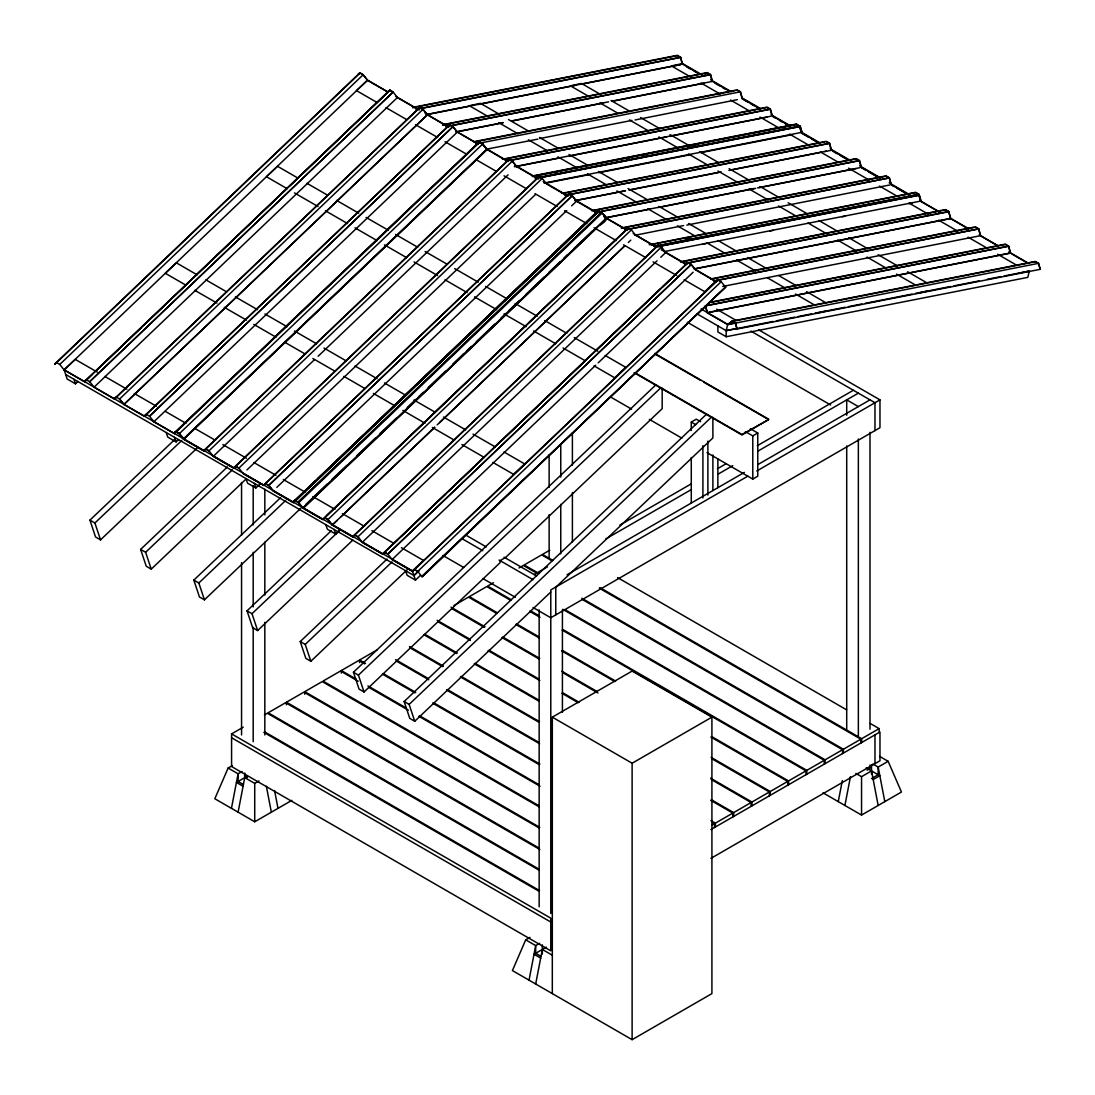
<?xml version="1.0" encoding="UTF-8"?>
<svg xmlns="http://www.w3.org/2000/svg" width="1095" height="1095" viewBox="0 0 1095 1095"><rect width="100%" height="100%" fill="white"/><g stroke="black" fill="none" stroke-linecap="round" stroke-linejoin="round"><path stroke-width="1.5" d="M231.442 808.343L238.094 773.795L242.091 771.496M238.094 812.189L244.746 777.628L244.746 773.029M529.036 980.162L535.688 945.601L539.684 943.301M535.688 983.994L542.34 949.447L552.318 955.21M838.264 801.636L842.329 780.571M844.916 805.468L850.459 776.67M1004.238 275.954L1029.355 271.012L1027.794 277.377L726.19 336.74L726.19 330.676L727.696 324.325L732.09 321.109L1035.254 261.431L1038.58 263.347L1040.25 269.315L1038.416 263.553L1035.295 261.746L732.117 321.424L727.723 324.64L707.247 312.814L705.317 305.957L1008.495 246.279L1010.411 253.15L708.917 312.486M232.4 765.569L228.13 768.033L214.825 798.748L254.724 821.784L291.859 800.349M529.994 937.375L525.709 939.852L512.419 970.567L632.116 1039.675L711.914 993.603L711.914 717.157L632.116 671.084L552.318 717.157L552.318 993.603M56.598 362.691L54.75 364.005L359.858 72.804L363.184 74.72L367.564 80.168L388.013 92.131L389.943 90.337L393.064 92.131L89.639 381.772L86.354 379.719L84.424 381.525L389.779 90.077L393.105 92.007L397.458 97.578L417.934 109.404L419.864 107.611L422.998 109.418L427.42 114.729L447.855 126.691L449.799 124.885L452.919 126.691L457.34 132.002L477.79 143.965L479.719 142.158L174.365 433.606L153.875 421.78L149.522 416.196L146.21 414.266L144.266 416.073L449.634 124.638L452.96 126.555L457.299 132.139L153.875 421.78M54.955 364.224L360.022 73.05L363.143 74.857L367.523 80.305L388.219 92.103M54.75 364.005L56.434 362.445L59.719 364.498L363.184 74.72M59.746 364.361L64.099 369.946L367.564 80.168L356.45 90.598L377.118 102.519M97.387 372.163L75.24 359.393L64.14 369.809L67.178 379.034L75.487 383.825L77.964 381.471M64.099 369.946L84.589 381.772L91.98 374.709M95.689 371.178L141.323 327.61M143.787 325.256L189.421 281.689M193.131 278.157L238.765 234.59M241.228 232.236L257.27 216.933M259.734 214.579L286.863 188.682M289.34 186.328L388.013 92.131M389.943 90.337L84.589 381.772M393.105 92.007L89.68 381.635L94.033 387.219L114.51 399.045L116.44 397.239M94.033 387.219L397.485 97.455M419.7 107.365L114.345 398.799L116.275 396.992L119.574 399.045L123.995 404.37L427.42 114.729L422.998 109.418L419.7 107.365L417.77 109.158M114.51 399.045L419.864 107.611M423.026 109.281L119.574 399.045L123.954 404.493L144.43 416.319L146.374 414.526M123.954 404.493L427.378 114.865M144.43 416.319L449.799 124.885M183.946 438.821L487.371 149.194L184.001 439.013L179.457 433.469L176.131 431.553L173.995 433.141L479.104 141.939L482.84 143.965L487.001 149.125M174.201 433.346L479.555 141.912L482.881 143.828L179.416 433.606M166.207 432.525L167.754 437.097L176.076 441.901L178.54 439.533M183.577 438.766L487.029 149.002M173.995 433.141L175.665 431.581L178.991 433.497L183.344 439.081L203.67 450.661L509.024 159.213L512.351 161.143L516.73 166.591L537.18 178.54L539.11 176.747L542.244 178.553M175.83 431.827L178.964 433.634L183.385 438.944L203.834 450.907L509.189 159.459L512.309 161.266L516.703 166.714M512.351 161.143L208.885 450.907L205.764 449.101M205.6 448.854L208.926 450.77L213.265 456.355L314.443 359.68M318.111 356.272L508.094 174.83M213.306 456.218L233.591 467.935L538.945 176.5L542.271 178.417L546.624 184.001L567.1 195.827L569.044 194.02L572.165 195.827L576.545 201.275L597.035 213.101M213.265 456.355L233.755 468.181L539.11 176.747M542.271 178.417L238.806 468.181L235.685 466.374M246.936 469.96L535.551 194.458M246.005 478.597L247.552 483.169L255.874 487.973L259.583 484.428M243.227 473.505L263.512 485.208L568.88 193.774L572.192 195.69L576.586 201.138L571.645 205.846M235.521 466.128L238.847 468.044L243.2 473.629L263.676 485.455L569.044 194.02M572.192 195.69L268.768 485.331L265.606 483.661M572.165 195.827L268.74 485.455L265.442 483.401M276.816 487.371L566.717 210.555M606.247 218.261L602.086 213.101L598.281 210.911L293.214 502.071L598.116 210.651C607.041 216.468 610.545 218.699 599.28 225.584M293.214 502.071L315.415 480.869M317.892 478.515L363.526 434.961M367.222 431.43L412.856 387.863M416.565 384.331L460.968 341.941M464.663 338.41L510.297 294.856M512.775 292.502L558.409 248.935M560.873 246.58L578.146 230.101M580.61 227.733L598.281 210.911M294.678 501.305L303.301 493.065M308.242 488.356L313.17 483.648M319.343 477.762L332.907 464.814M340.312 457.751L352.645 445.966M357.586 441.258L362.513 436.549M367.441 431.841L371.15 428.309M373.614 425.955L381.019 418.892M389.642 410.652L394.583 405.944M398.279 402.412L400.743 400.058M406.916 394.173L410.611 390.641M416.784 384.742L420.48 381.211M422.957 378.856L430.349 371.794M438.986 363.554L450.086 352.96M455.027 348.251L459.955 343.543M464.882 338.834L469.823 334.126M472.287 331.771L478.46 325.886M488.329 316.455L495.72 309.392M504.357 301.152L508.053 297.621M512.994 292.912L517.921 288.204M521.631 284.673L527.79 278.787M537.659 269.37L547.527 259.939M553.7 254.054L557.396 250.522M561.092 246.991L567.265 241.105M570.96 237.574L577.133 231.688M598.801 211.048L293.446 502.482L273.161 490.779L268.768 485.331L273.12 490.916L293.611 502.728L598.965 211.294M601.442 212.581L298.018 502.208L302.371 507.793L322.847 519.619L628.215 228.184L631.336 229.991M297.977 502.345L601.415 212.704M602.127 212.964L298.661 502.742L294.856 500.538M306.107 504.124L327.077 484.113M332.004 479.405L346.773 465.402M356.669 455.862L375.174 438.192M380.116 433.483L396.116 418.317M407.244 407.586L415.881 399.346M418.317 397.115L423.286 392.284M428.213 387.562L445.446 371.219M452.878 364.019L463.979 353.425M466.415 351.208L471.384 346.362M476.284 341.791L494.789 324.12M500.99 318.097L505.917 313.389M508.381 311.035L519.495 300.441M525.614 294.692L544.119 277.021M549.088 272.19L560.188 261.596M563.857 258.187L567.593 254.519M573.725 248.77L592.231 231.113M606.274 218.138L302.822 507.902L298.702 502.605L294.692 500.292L293.022 501.852M606.616 218.329L303.247 508.148M304.478 506.971L596.802 227.938M326.392 515.841L423.833 422.821M427.529 419.289L524.97 326.283M528.666 322.751L616.239 239.162M302.398 507.656L322.683 519.372L628.051 227.938L631.363 229.854L635.716 235.439M324.777 517.812L327.911 519.619L631.363 229.854M324.613 517.565L327.939 519.495L332.332 524.943L434.701 427.214M437.165 424.86L624.656 245.896M327.911 519.619L332.291 525.066L337.233 520.358M340.928 516.826L434.674 427.351M439.601 422.643L624.615 246.033M628.325 242.501L630.788 240.147M325.804 524.669L327.364 529.241L335.672 534.045L339.382 530.5M332.332 524.943L352.617 536.646L657.972 245.212L661.298 247.128L665.678 252.575L686.127 264.538L688.057 262.732L691.191 264.538L695.571 269.986M332.291 525.066L352.782 536.892L658.136 245.458L661.257 247.265L665.65 252.712M354.712 535.099L357.832 536.906L661.298 247.128M357.832 536.906L362.226 542.353L657.041 260.815M660.75 257.284L665.678 252.575M354.547 534.853L357.873 536.769L362.253 542.217L382.538 553.919L687.893 262.485L691.219 264.401L695.599 269.863L716.048 281.812L717.991 280.019L721.112 281.812M393.803 543.572L397.499 540.04M401.208 536.509L445.61 494.132M449.306 490.601L483.839 457.628M498.649 443.502L544.283 399.935M546.747 397.581L584.99 361.09M596.091 350.482L660.23 289.258M662.694 286.904L675.026 275.132M362.226 542.353L382.702 554.179L688.057 262.732M384.468 552.126L387.794 554.043L691.219 264.401M691.191 264.538L387.753 554.179L384.632 552.373M595.694 365.224L392.174 559.49L412.459 571.207L414.389 569.4L417.715 571.316L421.835 576.613L725.629 287.041L421.876 576.49M598.157 362.869L693.135 272.217M412.459 571.207L717.827 279.759L721.14 281.689L725.698 287.232M387.794 554.043L392.147 559.627L412.623 571.453L717.991 280.019M721.14 281.689L417.688 571.453L414.553 569.646L412.623 571.453M420.425 575.395L415.47 580.117L413.924 575.532L418.851 570.823M725.629 287.041L422.273 576.86M196.99 448.183L100.535 539.862L95.539 536.974L89.927 520.125L174.228 440.012M100.535 539.862L94.909 522.999L181.702 440.532M246.471 478.638L151.233 569.126L146.251 566.252L140.625 549.403L227.418 466.922M151.233 569.126L145.621 552.277L232.4 469.81M300.906 508.176L204.436 599.841L199.454 596.967L193.829 580.117L280.621 497.65M204.436 599.841L198.825 582.992L285.603 500.524M352.864 540.068L257.64 630.556L252.658 627.681L247.032 610.832L331.333 530.719M257.64 630.556L252.014 613.706L338.807 531.239M407.299 569.605L310.843 661.27L305.847 658.396L300.235 641.547L387.014 559.08M310.843 661.27L305.218 644.421L392.01 561.954M662.174 388.191L662.174 408.681L505.644 557.423L500.073 560.64L500.073 562.721L364.046 691.985L359.05 689.111L353.439 672.262L655.946 384.783M364.046 691.985L358.421 675.136L660.928 387.657M550.785 591.998L414.745 721.263L409.763 718.388L404.137 701.539L706.658 414.061M414.745 721.263L409.133 704.413L711.64 416.935M556.356 586.701L712.886 437.945L712.886 417.469M418.865 570.906L413.924 575.532L412.432 570.892L423.546 560.476L401.413 547.692M359.858 72.804L358.174 74.364L360.022 73.05M387.849 91.884L389.779 90.077M447.691 126.445L449.634 124.638M479.104 141.939L477.625 143.719L479.555 141.912M174.365 433.606L176.295 431.8M507.094 161.02L509.024 159.213M509.189 159.459L507.259 161.266L486.81 149.303L482.389 143.993L479.268 142.186M537.015 178.293L538.945 176.5M566.936 195.567L568.88 193.774M598.116 210.651L596.638 212.43M628.051 227.938L626.107 229.731L605.822 218.028M626.272 229.991L628.215 228.184M656.042 247.018L657.972 245.212M685.963 264.292L687.893 262.485M715.884 281.566L717.827 279.759M705.016 74.214L707.206 72.612L710.532 74.528L712.462 81.386L611.968 101.178M691.274 430.513L691.274 422.081L696.256 419.193L700.622 421.712M635.579 373.066L741.972 434.496L768.58 419.618L741.972 434.975L634.101 372.697M231.579 733.896L550.785 918.185L550.785 950.83L231.579 766.527L231.579 733.896L243.213 727.176M264.415 714.939L267.331 713.256L539.246 870.251M286.438 704.783L286.438 702.223L303.904 692.149L538.877 827.806M304.738 694.23L304.738 691.67L322.19 681.583L539.424 807.001M341.312 673.11L341.312 670.551L358.763 660.477L364.676 663.885M359.598 662.543L359.598 659.984L377.05 649.91M453.946 605.521L468.496 597.117L496.569 613.337M493.434 582.718L487.603 586.085L511.255 599.731M518.989 567.963L523.355 565.444L536.659 573.123M549.745 550.21L542.477 554.412L552.811 560.38M745.394 431.622L752.785 435.892L757.767 433.018L757.767 476.202L752.785 479.09L706.973 452.632M534.155 574.56L547.459 566.881M619.88 525.08L690.808 484.113M717.403 468.756L726.272 463.637M757.302 445.72L853.361 390.272M605.644 539.041L691.356 489.561M717.964 474.203L732.733 465.662M757.863 451.167L858.357 393.146M567.046 574.765L744.381 472.383M757.672 464.704L869.991 399.867M747.885 476.12L550.785 589.918L550.785 913.504M756.754 471.001L879.969 399.867L879.969 427.707L550.785 617.758L533.046 607.52M247.415 776.095L236.438 782.432L243.09 786.265M244.746 777.628L254.724 783.39L258.995 780.927M552.318 717.157L632.116 763.229L711.914 717.157M711.64 825.329L714.542 823.645L714.542 827.478M710.942 820.607L715.377 823.166L732.829 813.092L732.829 816.925M711.49 799.802L733.664 812.613L751.115 802.525L751.115 806.372M710.573 778.162L751.95 802.046L769.402 791.972L769.402 795.805M711.12 757.357L770.237 791.493L787.702 781.406L787.702 785.252M711.682 736.565L788.523 780.927L805.988 770.853L805.988 774.699M562.981 629.598L806.81 770.374L824.275 760.3L824.275 764.132M565.006 609.655L825.096 759.82L842.561 749.733L842.561 753.579M581.815 598.24L843.396 749.254L860.848 739.18L860.848 743.012M600.101 587.687L861.683 738.701L879.134 728.613L879.134 732.459M710.942 829.558L879.969 731.98L879.969 760.779L710.942 858.357M546.337 947.148L534.032 954.251L540.684 958.084M867.076 770.127L869.991 768.457L869.991 765.035M855.852 773.385L861.546 776.67L871.524 770.907L878.176 805.468M823.029 792.835L861.546 815.063L901.445 792.027L888.141 761.312L878.176 767.075L872.852 764.009M871.524 778.586L878.176 774.754L878.176 767.075L884.815 801.636M873.18 779.558L879.832 775.712L866.2 767.841M533.333 175.802L796.311 124.05L800.308 126.363L801.978 132.317L800.144 126.568L796.339 124.365L535.044 175.802M917.117 193.788L919.335 195.074L921.004 201.028L918.883 194.239L915.557 192.323L649.239 244.746M732.117 321.424L735.251 323.23L737.086 328.979L735.416 323.025L732.09 321.109M701.128 308.982L727.696 324.325L735.621 322.628M696.68 313.635L726.19 330.676L737.291 328.322M816.145 313.156L827.245 310.788M917.213 293.268L928.3 290.9M1018.268 273.367L1029.355 271.012M412.637 107.419L677.285 55.325L680.611 57.241L682.541 64.112L699.924 74.159M412.678 107.748L677.326 55.653L680.447 57.46L682.377 64.318M415.963 109.336L680.611 57.241M422.506 108.227L680.447 57.46M426.27 114.564L680.857 64.441M427.775 114.441L469.645 106.188M478.022 104.545L575.176 85.424M583.553 83.781L680.693 64.646M442.572 124.693L707.206 72.612M442.599 125.022L707.247 72.927L710.368 74.734L712.297 81.605M445.898 126.609L710.532 74.528M452.427 125.501L710.368 74.734M456.191 131.838L503.084 122.599M511.461 120.956L608.615 101.835M456.026 132.043L502.92 122.818M512.98 120.833L603.427 103.026M611.804 101.383L703.921 83.247M474.162 141.638L737.14 89.886L740.466 91.802L742.383 98.673L759.766 108.706M474.203 141.967L735.498 90.529M475.819 143.897L740.466 91.802M485.947 149.317L537.878 139.106M539.712 138.559L631.842 120.423M635.018 119.985L737.359 99.659M502.413 159.254L767.061 107.159L770.387 109.076L772.317 115.947L788.249 125.145M504.124 159.24L767.102 107.488L770.223 109.281L772.153 116.152L775.068 117.849M505.739 161.17L770.387 109.076M510.599 160.39L770.223 109.281M514.363 166.714L770.634 116.275M515.882 166.604L561.105 157.694M569.482 156.051L666.622 136.93M669.976 136.273L767.116 117.138M532.348 176.528L796.982 124.433M554.152 172.572L557.506 171.901M626.176 158.392L629.529 157.735M642.929 155.093L646.283 154.436M693.176 145.197L696.529 144.54M781.953 127.732L785.293 127.075M534.99 178.061L799.637 125.966M535.674 178.444L800.308 126.363M540.533 177.664L800.144 126.568M544.037 183.084L801.978 132.317M545.283 183.276L588.836 174.707M598.883 172.723L691.013 154.587M701.06 152.616L791.507 134.808M561.584 193.418L826.232 141.323L829.558 143.24L831.488 150.111L848.871 160.144M563.295 193.404L824.59 141.98M564.91 195.334L829.558 143.24M568.1 194.883L829.394 143.445L831.324 150.316L824.617 151.63M575.217 200.549L625.464 190.667M628.817 189.996L720.934 171.874M729.311 170.218L826.451 151.096M575.053 200.755L625.3 190.872M630.323 189.887L720.77 172.079M729.147 170.423L821.264 152.301M591.519 210.692L856.167 158.597L859.479 160.513L861.409 167.384L880.243 178.266M593.23 210.678L856.194 158.926L858.275 160.13M594.845 212.608L859.479 160.513M599.704 211.828L859.315 160.732L861.245 167.59L865.639 170.122M605.138 217.823L754.209 188.491M757.562 187.834L859.739 167.713M604.974 218.042L650.197 209.131M658.574 207.489L755.714 188.367M759.068 187.71L856.222 168.589M621.44 227.965L886.088 175.871L889.414 177.801L891.33 184.658L908.713 194.705M621.481 228.294L886.115 176.199L889.249 178.006L891.166 184.877L894.095 186.561M626.436 229.553L889.414 177.801M629.625 229.101L889.249 178.006M634.895 235.315L683.636 225.543M686.825 225.091L889.66 185M650.95 244.732L915.584 192.638L918.719 194.445L920.635 201.316L939.661 212.293M686.538 238.327L689.891 237.656M654.235 246.334L918.883 194.239M659.094 245.554L918.719 194.445M658.04 246.512L919.335 195.074M657.876 246.717L919.17 195.28M664.528 251.549L921.004 201.028M702.894 244.171L706.248 243.514M769.894 230.99L773.234 230.333M841.918 216.81L845.258 216.153M908.918 203.629L912.258 202.958M680.83 261.691L945.478 209.597L948.804 211.513L950.734 218.384L694.463 268.822M680.871 262.006L945.519 209.925L948.64 211.718L950.569 218.589L968.117 228.732M684.156 263.608L948.804 211.513M685.675 263.484L948.64 211.718M695.968 268.699L950.569 218.589M710.764 278.965L975.399 226.87L978.725 228.8L980.655 235.658L722.714 286.438M714.145 278.623L973.77 227.527M714.091 280.881L978.725 228.8M713.926 281.087L978.56 229.006L980.49 235.863L998.051 246.005M708.862 302.507L1005.333 244.158L1008.659 246.074L1010.576 252.945L707.411 312.609L705.481 305.751L1008.659 246.074M710.573 302.494L1005.361 244.472L1008.495 246.279M727.696 324.325L736.073 322.669M727.723 324.64L1038.58 263.347M726.19 330.676L773.097 321.451M776.437 320.794L794.861 317.167M798.214 316.51L811.614 313.868M814.967 313.211L845.121 307.271M848.461 306.614L861.861 303.972M865.214 303.315L912.108 294.09M915.461 293.433L950.638 286.507M953.991 285.85L979.108 280.895M987.485 279.252L1000.885 276.611M736.88 329.061L1040.25 269.315M975.44 227.199L978.56 229.006M737.168 90.201L740.302 92.007L742.218 98.878M826.273 141.652L829.394 143.445M701.744 74.638L682.568 63.565L671.468 65.933L690.644 77.006M710.6 79.743L731.268 91.679M741.602 97.647L760.779 108.72M771.113 114.688L790.303 125.761M800.637 131.728L819.813 142.802M830.147 148.769L850.815 160.691M859.657 165.81L880.325 177.732M889.181 182.851L909.836 194.773M920.17 200.741L939.633 211.978M949.693 217.782L968.87 228.855M979.204 234.823L998.394 245.91M1008.728 251.864L1027.959 262.978M1011.876 253.985L1027.972 263.279M713.913 82.234L729.845 91.432M818.937 142.87L801.554 132.837L800.021 127.335M686.757 66.863L691.15 69.396M694.079 71.079L696.995 72.776M715.227 83.288L719.607 85.821M722.536 87.518L725.465 89.201M743.683 99.727L748.077 102.259M751.006 103.943L753.921 105.64M756.85 107.324L759.779 109.007M779.462 120.382L782.391 122.065M785.32 123.762L788.236 125.446M808.712 137.258L801.389 133.042L799.856 127.54M811.628 138.955L818.951 143.171M832.775 151.165L837.169 153.697M840.098 155.38L848.871 160.459M868.554 171.819L877.341 176.884M897.024 188.244L905.798 193.322M700.978 82.974L720.168 94.047M730.502 100.015L749.678 111.088M760.012 117.055L779.202 128.129M789.536 134.096L808.712 145.17M820.525 151.986L838.236 162.211M848.57 168.178L869.225 180.1M879.559 186.068L897.27 196.292M909.069 203.109L928.259 214.182M938.593 220.15L957.783 231.223M968.103 237.191L987.293 248.264M997.627 254.232L1016.817 265.305M600.69 94.526L581.5 83.453L570.413 85.821L589.589 96.894M611.024 100.494L630.214 111.567M640.534 117.535L659.724 128.608M670.058 134.575L690.712 146.511M699.568 151.616L718.758 162.69M729.092 168.657L748.282 179.731M760.081 186.547L779.27 197.634M788.126 202.739L807.316 213.812M819.115 220.629L838.305 231.716M848.639 237.67L867.815 248.757M878.149 254.724L897.339 265.798M907.673 271.765L926.849 282.838M599.923 102.862L617.635 113.086M629.447 119.902L648.623 130.976M658.957 136.943L678.147 148.017M688.481 153.984L707.657 165.058M717.991 171.025L737.181 182.098M748.98 188.915L768.17 199.988M778.504 205.956L796.216 216.18M808.014 222.997L827.204 234.084M837.538 240.038L856.714 251.125M867.048 257.079L886.238 268.165M896.572 274.12L915.748 285.206M499.635 114.414L480.445 103.341L469.358 105.709L488.534 116.782M508.491 119.533L529.159 131.455M539.479 137.422L558.669 148.496M569.003 154.463L588.193 165.55M598.513 171.504L617.703 182.591M628.037 188.545L647.227 199.632M659.026 206.449L678.216 217.522M688.55 223.489L706.248 233.714M718.06 240.53L737.25 251.604M747.584 257.571L766.76 268.645M778.572 275.461L796.284 285.685M806.618 291.653L825.794 302.726M498.868 122.749L518.058 133.823M528.379 139.79L547.568 150.864M557.903 156.831L577.092 167.905M587.413 173.872L606.603 184.945M616.937 190.913L636.127 201.986M647.925 208.803L667.115 219.89M677.449 225.844L695.161 236.082M706.959 242.898L724.671 253.123M736.483 259.939L755.659 271.012M767.472 277.829L785.183 288.053M795.518 294.021L814.694 305.094M395.61 96.36L419.221 109.993M425.12 113.401L448.731 127.034M456.109 131.304L478.255 144.075M485.632 148.345L507.765 161.116M515.143 165.386L538.754 179.019M543.188 181.565L568.278 196.06M575.655 200.317L597.788 213.101M603.701 216.509L627.312 230.142M633.211 233.55L656.822 247.183M661.257 249.742L686.346 264.223M693.724 268.48L715.856 281.264L704.756 291.681L684.088 279.759M635.757 235.302L656.206 247.265M385.974 107.638L406.628 119.56M415.484 124.679L437.63 137.464M445.008 141.72L467.141 154.504M475.996 159.61L496.665 171.545M504.042 175.802L526.175 188.586M535.031 193.692L557.163 206.476M564.555 210.733L586.687 223.517M594.065 227.774L616.198 240.558M623.589 244.815L645.721 257.599M653.099 261.856L676.71 275.502M758.78 329.91L879.969 399.867M716.65 309.173L735.84 320.246M750.841 331.073L874.973 402.741L874.973 430.581M858.357 406.587L846.709 399.867L846.709 415.224M726.19 336.74L717.882 331.949L717.882 325.886M687.304 322.231L830.64 404.986M654.783 353.439L768.58 419.139M654.783 353.931L700.595 380.376M703.551 382.087L768.58 419.618M750.376 428.747L757.767 433.018M298.196 178.225L277.528 166.303L266.427 176.719L287.082 188.655M307.052 183.344L327.706 195.266M336.562 200.385L358.695 213.155M366.086 217.426L388.219 230.196M395.596 234.467L417.729 247.251M425.106 251.508L447.253 264.292M454.63 268.549L478.241 282.181M485.619 286.438L506.287 298.374M515.143 303.479L537.275 316.263M544.653 320.52L566.799 333.304M574.177 337.561L597.788 351.194M605.165 355.451L625.834 367.386L614.719 377.802L594.065 365.881M294.459 192.912L318.07 206.544M325.461 210.801L347.594 223.585M354.972 227.842L377.104 240.626M384.482 244.883L406.628 257.667M414.006 261.924L437.617 275.557M444.994 279.814L467.141 292.598M474.518 296.868L496.651 309.639M504.028 313.909L526.175 326.68M533.552 330.95L555.685 343.72M563.063 347.991L585.209 360.761M691.274 422.081L695.64 424.6M610.914 397.184L631.596 409.119M649.335 419.358L681.843 438.137M197.045 274.777L176.391 262.841L165.277 273.271L185.945 285.193M205.901 279.882L226.569 291.817M235.425 296.923L257.558 309.707M264.935 313.964L287.082 326.748M294.459 331.005L316.592 343.789M323.969 348.046L346.102 360.83M354.958 365.949L377.104 378.719M384.482 382.99L405.136 394.912M413.992 400.031L434.66 411.953M443.516 417.072L465.649 429.842M473.026 434.113L495.173 446.883M504.028 452.002L524.683 463.938L513.582 474.354L492.914 462.418M194.8 290.312L216.933 303.082M224.311 307.353L246.457 320.123M253.835 324.394L275.967 337.164M284.823 342.283L305.478 354.205M312.869 358.476L335.002 371.246M343.857 376.365L364.512 388.301M373.368 393.406L394.036 405.342M402.892 410.447L425.024 423.231M432.402 427.488L454.548 440.272M461.926 444.529L484.058 457.313M617.566 577.599L846.627 709.847M870.265 723.494L879.134 728.613M551.989 560.859L541.642 554.891L524.19 564.965L538.959 573.493M599.28 588.166L860.848 739.18M879.6 756.385L888.141 761.312M582.472 599.567L842.561 749.733M465.621 534.99L486.317 546.939M504.056 557.177L536.659 575.997M462.117 538.726L482.813 550.675M499.06 560.051L533.046 579.679M562.707 609.272L824.275 760.3M442.9 555.466L463.596 567.415M482.813 578.502L515.321 597.281M530.459 610.818L539.329 615.938M510.421 600.211L486.782 586.564L469.317 596.638L497.404 612.844M529.638 611.311L539.986 617.279M562.146 630.077L805.988 770.853M104.764 376.434L126.897 389.204M134.274 393.475L156.421 406.245M165.277 411.364L185.931 423.3M194.787 428.405L215.455 440.341M222.833 444.597L246.443 458.23M253.821 462.487L275.954 475.271M283.345 479.528L305.478 492.312M312.855 496.569L334.988 509.353M342.379 513.61L364.512 526.394M371.889 530.651L394.022 543.435M516.607 623.945L538.781 636.742M562.419 650.389L615.623 681.104M515.786 624.424L539.424 638.07M561.598 650.868L614.788 681.583M710.847 737.044L787.702 781.406M64.14 369.809L412.432 570.892M65.632 374.449L413.924 575.532M415.47 580.117L407.162 575.313L405.615 570.741M451.03 607.205L485.03 626.819M502.756 637.057L539.698 658.396M561.872 671.194L597.336 691.67M451.674 608.533L484.195 627.298M501.921 637.536L538.877 658.875M562.515 672.522L597.979 692.998M711.777 758.698L769.402 791.972M437.179 620.317L469.687 639.083M488.904 650.184L539.151 679.187M562.789 692.834L579.05 702.223M437.822 621.645L470.344 640.424M488.069 650.663L539.794 680.515M561.968 693.313L578.215 702.703M711.216 779.489L751.115 802.525M424.805 634.292L457.313 653.058M475.052 663.296L538.589 699.979M423.97 634.771L456.478 653.537M474.217 663.775L539.246 701.32M710.669 800.294L732.829 813.092M409.475 646.556L443.461 666.171M461.2 676.409L539.52 721.632M410.119 647.884L442.626 666.65M460.365 676.888L538.685 722.111M711.586 821.934L714.542 823.645M395.61 659.669L428.131 678.435M447.335 689.535L538.959 742.437M396.267 660.997L428.775 679.776M446.514 690.014L539.616 743.765M359.598 659.984L365.511 663.406M383.236 673.644L415.758 692.41M433.483 702.648L539.89 764.077M382.415 674.123L414.923 692.889M432.648 703.127L539.055 764.556M89.927 520.125L94.909 522.999M140.625 549.403L145.621 552.277M193.829 580.117L198.825 582.992M247.032 610.832L252.014 613.706M300.235 641.547L305.218 644.421M353.439 672.262L358.421 675.136M404.137 701.539L409.133 704.413M341.312 670.551L356.08 679.078M367.906 685.908L406.327 708.095M419.631 715.774L539.329 784.882M358.216 681.268L340.477 671.03L323.025 681.104L538.781 805.674M368.55 687.236L408.449 710.272M418.796 716.253L539.986 786.21M304.738 691.67L539.698 827.327M286.438 702.223L539.151 848.119M539.794 849.46L285.617 702.703L268.152 712.777L538.589 868.924M264.648 731.871L539.52 890.563M263.813 732.35L538.685 891.043M231.579 737.743L550.785 922.031M244.459 775.89L247.374 777.573M228.13 768.033L238.094 773.795L238.094 781.474L243.418 784.54M525.709 939.852L535.688 945.601L535.688 953.28L541.012 956.359M604.07 215.852L605.795 218.165M482.416 143.856L486.81 149.303M334.126 529.46L335.672 534.045M254.327 483.388L255.874 487.973M174.516 437.316L176.076 441.901M73.94 379.253L75.487 383.825M274.571 790.535L277.993 808.343M266.359 786.265L271.355 812.189M874.973 734.854L874.973 763.653M871.524 764.775L871.524 773.987M869.991 432.292L869.991 729.202M861.683 738.701L861.683 742.533M861.546 776.67L861.546 815.063M858.357 439.013L858.357 735.922M846.709 445.939L846.709 729.202M843.396 749.254L843.396 753.1M825.096 759.82L825.096 763.653M806.81 770.374L806.81 774.206M788.523 780.927L788.523 784.773M770.237 791.493L770.237 795.326M752.785 435.892L752.785 479.09M751.95 802.046L751.95 805.893M733.664 812.613L733.664 816.446M717.868 458.956L717.868 487.631M715.377 823.166L715.377 826.999M712.886 454.959L712.886 490.519M707.89 441.093L707.89 495.077M702.908 445.665L702.908 497.965M691.274 457.505L691.274 503.057M632.116 763.229L632.116 1039.675M572.398 432.826L572.398 465.252M572.398 492.545L572.398 542.039M562.419 609.86L562.419 712.243M560.763 444.666L560.763 477.078M560.763 504.384L560.763 553.878M555.767 587.043L555.767 614.87M549.129 455.014L549.129 487.426M549.129 514.732L549.129 557.396M542.34 944.834L542.34 954.046M539.151 609.86L539.151 906.783M264.826 489.246L264.826 514.842M264.826 542.134L264.826 595.037M264.826 622.343L264.826 734.964M254.724 783.39L254.724 821.784M253.191 485.715L253.191 524.97M253.191 552.277L253.191 606.876M253.191 627.353L253.191 741.685M241.557 482.416L241.557 535.318M241.557 562.611L241.557 734.964M452.96 126.555L149.522 416.196L452.919 126.691"/></g></svg>
